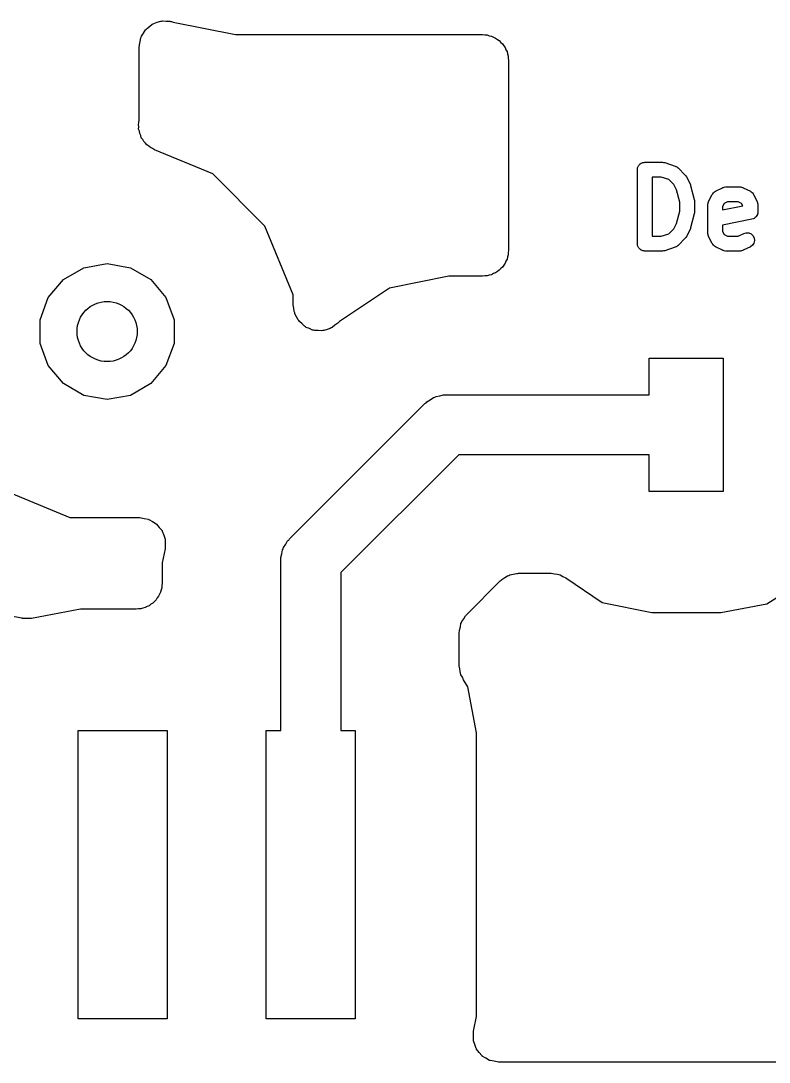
# Model space of a CAD drawing. Extents: x 91.5 to 189.2, y -113.2 to -60.7.
# Drawn here: x 103.47 to 108.52, y -94.78 to -87.74 of the extents above; entities that cross this region are included whole.
import ezdxf

# ---------------------------------------------------------------- set-up
doc = ezdxf.new("R2010")
doc.units = 0
doc.header["$MEASUREMENT"] = 0
doc.layers.add('BLACK', color=7, linetype='CONTINUOUS')

msp = doc.modelspace()

# ---------------------------------------------------------------- linework, layer by layer
at = {"layer": 'Black'}
for p, q in [((104.389, -87.7506), (104.413, -87.7421)), ((104.413, -87.7421), (104.418, -87.7421)), ((104.418, -87.7421), (104.424, -87.7405)), ((104.424, -87.7405), (104.449, -87.7421)), ((104.449, -87.7421), (104.474, -87.7421)), ((104.474, -87.7421), (104.479, -87.7441)), ((104.296, -87.8236), (104.309, -87.802)), ((104.309, -87.802), (104.313, -87.7983)), ((104.313, -87.7983), (104.316, -87.7936)), ((104.316, -87.7936), (104.336, -87.7789)), ((104.336, -87.7789), (104.355, -87.7629)), ((104.355, -87.7629), (104.361, -87.7609)), ((104.361, -87.7609), (104.365, -87.7575)), ((104.365, -87.7575), (104.389, -87.7506)), ((104.479, -87.7441), (104.485, -87.7445)), ((104.485, -87.7445), (104.496, -87.7493)), ((104.496, -87.7493), (104.917, -87.8332)), ((104.268, -87.9035), (104.274, -87.8793)), ((104.274, -87.8793), (104.278, -87.8548)), ((104.278, -87.8548), (104.281, -87.8498)), ((104.281, -87.8498), (104.282, -87.8443)), ((104.282, -87.8443), (104.296, -87.8236)), ((104.917, -87.8332), (106.585, -87.8332)), ((106.585, -87.8332), (106.601, -87.8359)), ((106.601, -87.8359), (106.616, -87.8359)), ((106.616, -87.8359), (106.63, -87.8411)), ((106.63, -87.8411), (106.645, -87.8438)), ((106.645, -87.8438), (106.659, -87.8515)), ((106.659, -87.8515), (106.673, -87.8567)), ((106.673, -87.8567), (106.685, -87.8666)), ((106.685, -87.8666), (106.698, -87.8743)), ((106.698, -87.8743), (106.708, -87.886)), ((104.267, -87.9148), (104.268, -87.9092)), ((104.267, -88.4081), (104.267, -87.9148)), ((104.268, -87.9092), (104.268, -87.9035)), ((106.708, -87.886), (106.72, -87.8959)), ((106.72, -87.8959), (106.728, -87.9092)), ((106.728, -87.9092), (106.737, -87.9209)), ((106.737, -87.9209), (106.743, -87.9354)), ((106.743, -87.9354), (106.75, -87.9487)), ((106.75, -87.9487), (106.753, -87.9638)), ((106.753, -87.9638), (106.758, -87.9782)), ((106.758, -87.9782), (106.758, -87.9936)), ((106.758, -87.9936), (106.761, -88.0087)), ((106.761, -88.0087), (106.761, -89.2913)), ((104.262, -88.4416), (104.265, -88.4266)), ((104.264, -88.4568), (104.262, -88.4416)), ((104.265, -88.4266), (104.266, -88.4113)), ((104.266, -88.4113), (104.267, -88.4081)), ((104.263, -88.4721), (104.264, -88.4568)), ((104.268, -88.4868), (104.263, -88.4721)), ((104.27, -88.502), (104.268, -88.4868)), ((104.277, -88.5156), (104.27, -88.502)), ((104.281, -88.5303), (104.277, -88.5156)), ((104.291, -88.5425), (104.281, -88.5303)), ((104.298, -88.5561), (104.291, -88.5425)), ((104.309, -88.5665), (104.298, -88.5561)), ((104.318, -88.5787), (104.309, -88.5665)), ((104.331, -88.5869), (104.318, -88.5787)), ((104.343, -88.5973), (104.331, -88.5869)), ((104.357, -88.6032), (104.343, -88.5973)), ((104.37, -88.6115), (104.357, -88.6032)), ((104.763, -88.7748), (104.37, -88.6115)), ((107.633, -88.7291), (107.635, -88.7253)), ((107.635, -88.7253), (107.637, -88.7212)), ((107.637, -88.7212), (107.64, -88.7178)), ((107.64, -88.7178), (107.642, -88.7141)), ((107.642, -88.7141), (107.645, -88.7112)), ((107.645, -88.7112), (107.648, -88.7079)), ((107.648, -88.7079), (107.652, -88.7057)), ((107.652, -88.7057), (107.655, -88.7029)), ((107.655, -88.7029), (107.659, -88.7014)), ((107.659, -88.7014), (107.663, -88.6992)), ((107.663, -88.6992), (107.667, -88.6984)), ((107.667, -88.6984), (107.671, -88.697)), ((107.671, -88.697), (107.676, -88.697)), ((107.676, -88.697), (107.68, -88.6962)), ((107.68, -88.6962), (107.799, -88.6962)), ((107.799, -88.6962), (107.807, -88.6976)), ((107.807, -88.6976), (107.815, -88.6988)), ((107.815, -88.6988), (107.886, -88.7226)), ((107.886, -88.7226), (107.889, -88.7239)), ((107.889, -88.7239), (107.892, -88.7247)), ((107.892, -88.7247), (107.896, -88.728)), ((105.116, -89.1288), (104.763, -88.7748)), ((107.63, -88.7462), (107.631, -88.7419)), ((107.63, -89.2462), (107.63, -88.7462)), ((107.631, -88.7375), (107.632, -88.7334)), ((107.631, -88.7419), (107.631, -88.7375)), ((107.632, -88.7334), (107.633, -88.7291)), ((107.73, -88.7962), (107.73, -89.1962)), ((107.791, -88.7962), (107.73, -88.7962)), ((107.843, -88.8137), (107.791, -88.7962)), ((107.896, -88.728), (107.902, -88.7308)), ((107.902, -88.7308), (107.903, -88.733)), ((107.903, -88.733), (107.906, -88.7346)), ((107.906, -88.7346), (107.953, -88.7823)), ((107.953, -88.7823), (107.958, -88.7888)), ((107.958, -88.7888), (107.963, -88.7953)), ((107.963, -88.7953), (107.987, -88.8429)), ((107.877, -88.8472), (107.843, -88.8137)), ((107.895, -88.8827), (107.877, -88.8472)), ((107.987, -88.8429), (107.988, -88.8481)), ((107.988, -88.8481), (107.99, -88.8531)), ((107.99, -88.8531), (108.014, -88.9483)), ((108.158, -88.8919), (108.205, -88.8681)), ((108.205, -88.8681), (108.208, -88.8673)), ((108.208, -88.8673), (108.211, -88.8659)), ((108.211, -88.8659), (108.216, -88.8649)), ((108.216, -88.8649), (108.222, -88.8632)), ((108.222, -88.8632), (108.225, -88.8634)), ((108.225, -88.8634), (108.228, -88.8629)), ((108.228, -88.8629), (108.323, -88.8629)), ((108.323, -88.8629), (108.326, -88.8634)), ((108.326, -88.8634), (108.329, -88.8632)), ((108.329, -88.8632), (108.334, -88.8649)), ((108.334, -88.8649), (108.34, -88.8659)), ((108.34, -88.8659), (108.342, -88.8673)), ((108.342, -88.8673), (108.345, -88.8681)), ((108.345, -88.8681), (108.393, -88.8919)), ((107.916, -88.9666), (107.895, -88.8827)), ((108.111, -88.9619), (108.135, -88.9143)), ((108.135, -88.9143), (108.14, -88.9084)), ((108.14, -88.9084), (108.144, -88.9023)), ((108.144, -88.9023), (108.145, -88.9015)), ((108.145, -88.9015), (108.146, -88.9004)), ((108.146, -88.9004), (108.152, -88.8963)), ((108.152, -88.8963), (108.158, -88.8919)), ((108.393, -88.8919), (108.399, -88.8963)), ((108.399, -88.8963), (108.405, -88.9004)), ((108.405, -88.9004), (108.406, -88.9015)), ((108.406, -88.9015), (108.407, -88.9023)), ((108.407, -88.9023), (108.411, -88.9084)), ((108.411, -88.9084), (108.415, -88.9143)), ((108.415, -88.9143), (108.439, -88.9619)), ((107.916, -89.0258), (107.916, -88.9666)), ((108.014, -88.9483), (108.015, -88.9545)), ((108.015, -88.9545), (108.016, -88.9605)), ((108.016, -88.9605), (108.016, -89.0319)), ((108.106, -88.9843), (108.107, -88.9814)), ((108.106, -89.1748), (108.106, -88.9843)), ((108.107, -88.9786), (108.108, -88.973)), ((108.107, -88.9814), (108.107, -88.9786)), ((108.108, -88.973), (108.109, -88.9672)), ((108.109, -88.9672), (108.111, -88.9647)), ((108.111, -88.9647), (108.111, -88.9619)), ((108.217, -88.9739), (108.206, -88.9961)), ((108.206, -89.0185), (108.342, -88.9914)), ((108.206, -88.9961), (108.206, -89.0185)), ((108.239, -88.9629), (108.217, -88.9739)), ((108.311, -88.9629), (108.239, -88.9629)), ((108.333, -88.9739), (108.311, -88.9629)), ((108.342, -88.9914), (108.333, -88.9739)), ((108.439, -88.9619), (108.44, -88.9647)), ((108.44, -88.9647), (108.441, -88.9672)), ((108.441, -88.9672), (108.442, -88.973)), ((108.442, -88.973), (108.444, -88.9786)), ((108.444, -88.9786), (108.444, -88.9814)), ((108.444, -88.9814), (108.444, -88.9843)), ((108.444, -88.9843), (108.444, -89.0319)), ((107.895, -89.1097), (107.916, -89.0258)), ((108.014, -89.044), (107.99, -89.1393)), ((108.015, -89.0379), (108.014, -89.044)), ((108.016, -89.0319), (108.015, -89.0379)), ((108.412, -89.078), (108.404, -89.0809)), ((108.419, -89.0752), (108.412, -89.078)), ((108.42, -89.0748), (108.419, -89.0752)), ((108.426, -89.0693), (108.42, -89.0746)), ((108.42, -89.0746), (108.42, -89.0748)), ((108.433, -89.064), (108.426, -89.0693)), ((108.437, -89.0561), (108.433, -89.0632)), ((108.433, -89.0632), (108.433, -89.0635)), ((108.433, -89.0635), (108.433, -89.064)), ((108.441, -89.049), (108.437, -89.0561)), ((108.442, -89.0479), (108.441, -89.0484)), ((108.441, -89.0484), (108.441, -89.049)), ((108.443, -89.0399), (108.442, -89.0479)), ((108.444, -89.0319), (108.443, -89.0399)), ((105.307, -89.591), (105.116, -89.1288)), ((107.843, -89.1787), (107.877, -89.1451)), ((107.877, -89.1451), (107.895, -89.1097)), ((107.987, -89.1495), (107.963, -89.1971)), ((107.988, -89.1443), (107.987, -89.1495)), ((107.99, -89.1393), (107.988, -89.1443)), ((108.404, -89.0809), (108.206, -89.1205)), ((108.206, -89.1205), (108.206, -89.163)), ((107.73, -89.1962), (107.791, -89.1962)), ((107.791, -89.1962), (107.843, -89.1787)), ((107.953, -89.2101), (107.906, -89.2577)), ((107.958, -89.2035), (107.953, -89.2101)), ((107.963, -89.1971), (107.958, -89.2035)), ((108.107, -89.1776), (108.106, -89.1748)), ((108.107, -89.1805), (108.107, -89.1776)), ((108.108, -89.1861), (108.107, -89.1805)), ((108.109, -89.1919), (108.108, -89.1861)), ((108.111, -89.1944), (108.109, -89.1919)), ((108.111, -89.1971), (108.111, -89.1944)), ((108.135, -89.2447), (108.111, -89.1971)), ((108.206, -89.163), (108.217, -89.1851)), ((108.217, -89.1851), (108.239, -89.1962)), ((108.239, -89.1962), (108.311, -89.1962)), ((108.311, -89.1962), (108.348, -89.1777)), ((108.348, -89.1777), (108.365, -89.1727)), ((108.365, -89.1727), (108.382, -89.1737)), ((108.382, -89.1737), (108.398, -89.1807)), ((108.398, -89.1807), (108.411, -89.1926)), ((108.411, -89.1926), (108.418, -89.2081)), ((108.418, -89.2081), (108.42, -89.2254)), ((107.631, -89.2505), (107.63, -89.2462)), ((107.631, -89.2549), (107.631, -89.2505)), ((107.632, -89.259), (107.631, -89.2549)), ((107.633, -89.2633), (107.632, -89.259)), ((107.635, -89.2671), (107.633, -89.2633)), ((107.637, -89.2712), (107.635, -89.2671)), ((107.64, -89.2745), (107.637, -89.2712)), ((107.642, -89.2783), (107.64, -89.2745)), ((107.645, -89.2811), (107.642, -89.2783)), ((107.648, -89.2845), (107.645, -89.2811)), ((107.652, -89.2867), (107.648, -89.2845)), ((107.655, -89.2895), (107.652, -89.2867)), ((107.659, -89.291), (107.655, -89.2895)), ((107.886, -89.2698), (107.815, -89.2936)), ((107.889, -89.2684), (107.886, -89.2698)), ((107.892, -89.2677), (107.889, -89.2684)), ((107.896, -89.2643), (107.892, -89.2677)), ((107.902, -89.2615), (107.896, -89.2643)), ((107.903, -89.2594), (107.902, -89.2615)), ((107.906, -89.2577), (107.903, -89.2594)), ((108.14, -89.2506), (108.135, -89.2447)), ((108.144, -89.2568), (108.14, -89.2506)), ((108.145, -89.2576), (108.144, -89.2568)), ((108.146, -89.2587), (108.145, -89.2576)), ((108.152, -89.2627), (108.146, -89.2587)), ((108.158, -89.2671), (108.152, -89.2627)), ((108.205, -89.2909), (108.158, -89.2671)), ((108.393, -89.2671), (108.345, -89.2909)), ((108.407, -89.2568), (108.393, -89.2671)), ((108.416, -89.2423), (108.407, -89.2568)), ((108.42, -89.2254), (108.416, -89.2423)), ((106.75, -89.3513), (106.743, -89.3646)), ((106.753, -89.3362), (106.75, -89.3513)), ((106.758, -89.3218), (106.753, -89.3362)), ((106.761, -89.2913), (106.758, -89.3064)), ((106.758, -89.3064), (106.758, -89.3218)), ((107.663, -89.2932), (107.659, -89.291)), ((107.667, -89.2939), (107.663, -89.2932)), ((107.671, -89.2954), (107.667, -89.2939)), ((107.676, -89.2954), (107.671, -89.2954)), ((107.68, -89.2962), (107.676, -89.2954)), ((107.799, -89.2962), (107.68, -89.2962)), ((107.807, -89.2948), (107.799, -89.2962)), ((107.815, -89.2936), (107.807, -89.2948)), ((108.208, -89.2917), (108.205, -89.2909)), ((108.211, -89.2932), (108.208, -89.2917)), ((108.216, -89.2942), (108.211, -89.2932)), ((108.222, -89.2959), (108.216, -89.2942)), ((108.225, -89.2957), (108.222, -89.2959)), ((108.228, -89.2962), (108.225, -89.2957)), ((108.323, -89.2962), (108.228, -89.2962)), ((108.326, -89.2957), (108.323, -89.2962)), ((108.329, -89.2959), (108.326, -89.2957)), ((108.334, -89.2942), (108.329, -89.2959)), ((108.34, -89.2932), (108.334, -89.2942)), ((108.342, -89.2917), (108.34, -89.2932)), ((108.345, -89.2909), (108.342, -89.2917)), ((103.755, -89.4884), (103.893, -89.4087)), ((103.893, -89.4087), (104.05, -89.3811)), ((104.05, -89.3811), (104.207, -89.4087)), ((104.207, -89.4087), (104.345, -89.4884)), ((106.698, -89.4257), (106.685, -89.4334)), ((106.708, -89.414), (106.698, -89.4257)), ((106.72, -89.4041), (106.708, -89.414)), ((106.728, -89.3908), (106.72, -89.4041)), ((106.737, -89.379), (106.728, -89.3908)), ((106.743, -89.3646), (106.737, -89.379)), ((103.653, -89.6105), (103.755, -89.4884)), ((104.345, -89.4884), (104.447, -89.6105)), ((106.357, -89.4668), (105.957, -89.5463)), ((106.585, -89.4668), (106.357, -89.4668)), ((106.601, -89.4641), (106.585, -89.4668)), ((106.616, -89.4641), (106.601, -89.4641)), ((106.63, -89.4589), (106.616, -89.4641)), ((106.645, -89.4562), (106.63, -89.4589)), ((106.659, -89.4485), (106.645, -89.4562)), ((106.673, -89.4433), (106.659, -89.4485)), ((106.685, -89.4334), (106.673, -89.4433)), ((105.957, -89.5463), (105.618, -89.7729)), ((103.598, -89.7603), (103.653, -89.6105)), ((104.447, -89.6105), (104.502, -89.7603)), ((105.307, -89.6601), (105.307, -89.591)), ((105.311, -89.6827), (105.307, -89.6601)), ((105.313, -89.7056), (105.311, -89.6827)), ((105.317, -89.7126), (105.313, -89.7056)), ((105.318, -89.7201), (105.317, -89.7126)), ((103.598, -89.9197), (103.598, -89.7603)), ((104.502, -89.7603), (104.502, -89.9197)), ((105.329, -89.74), (105.318, -89.7201)), ((105.339, -89.7609), (105.329, -89.74)), ((105.345, -89.7663), (105.339, -89.7609)), ((105.348, -89.7729), (105.345, -89.7663)), ((105.366, -89.7877), (105.348, -89.7729)), ((105.618, -89.7729), (105.607, -89.7843)), ((105.382, -89.804), (105.366, -89.7877)), ((105.389, -89.8072), (105.382, -89.804)), ((105.395, -89.8121), (105.389, -89.8072)), ((105.417, -89.82), (105.395, -89.8121)), ((105.437, -89.8297), (105.417, -89.82)), ((105.445, -89.8304), (105.437, -89.8297)), ((105.452, -89.833), (105.445, -89.8304)), ((105.475, -89.833), (105.452, -89.833)), ((105.498, -89.835), (105.475, -89.833)), ((105.506, -89.8331), (105.498, -89.835)), ((105.513, -89.8331), (105.506, -89.8331)), ((105.535, -89.8252), (105.513, -89.8331)), ((105.557, -89.8193), (105.535, -89.8252)), ((105.563, -89.8149), (105.557, -89.8193)), ((105.57, -89.8123), (105.563, -89.8149)), ((105.588, -89.7975), (105.57, -89.8123)), ((105.607, -89.7843), (105.588, -89.7975)), ((103.653, -90.0695), (103.598, -89.9197)), ((104.502, -89.9197), (104.447, -90.0695)), ((107.71, -90.2668), (107.71, -90.02)), ((107.71, -90.02), (108.21, -90.02)), ((108.21, -90.02), (108.21, -90.92)), ((103.755, -90.1916), (103.653, -90.0695)), ((104.447, -90.0695), (104.345, -90.1916)), ((103.893, -90.2713), (103.755, -90.1916)), ((104.345, -90.1916), (104.207, -90.2713)), ((104.05, -90.2989), (103.893, -90.2713)), ((104.207, -90.2713), (104.05, -90.2989)), ((106.271, -90.2791), (106.297, -90.2744)), ((106.297, -90.2744), (106.322, -90.2676)), ((106.322, -90.2676), (106.331, -90.2684)), ((106.331, -90.2684), (106.34, -90.2668)), ((106.34, -90.2668), (107.71, -90.2668)), ((105.281, -91.2413), (106.196, -90.3263)), ((106.196, -90.3263), (106.204, -90.3212)), ((106.204, -90.3212), (106.209, -90.3143)), ((106.209, -90.3143), (106.232, -90.3011)), ((106.232, -90.3011), (106.254, -90.2858)), ((106.254, -90.2858), (106.263, -90.2835)), ((106.263, -90.2835), (106.271, -90.2791)), ((106.424, -90.6732), (105.628, -91.4692)), ((107.71, -90.6732), (106.424, -90.6732)), ((107.71, -90.92), (107.71, -90.6732)), ((103.337, -90.9052), (103.799, -91.097)), ((108.21, -90.92), (107.71, -90.92)), ((103.799, -91.097), (104.269, -91.0974)), ((104.269, -91.0974), (104.271, -91.0977)), ((104.271, -91.0977), (104.272, -91.0974)), ((104.272, -91.0974), (104.301, -91.103)), ((104.301, -91.103), (104.329, -91.108)), ((104.329, -91.108), (104.33, -91.109)), ((104.33, -91.109), (104.332, -91.1093)), ((104.332, -91.1093), (104.357, -91.1242)), ((104.357, -91.1242), (104.382, -91.1385)), ((104.382, -91.1385), (104.383, -91.14)), ((104.383, -91.14), (104.384, -91.1409)), ((104.384, -91.1409), (104.402, -91.1633)), ((104.402, -91.1633), (104.421, -91.1853)), ((104.421, -91.1853), (104.421, -91.187)), ((104.421, -91.187), (104.422, -91.1885)), ((104.422, -91.1885), (104.432, -91.2157)), ((104.432, -91.2157), (104.441, -91.2426)), ((104.441, -91.2426), (104.441, -91.2444)), ((104.441, -91.2444), (104.442, -91.2462)), ((104.442, -91.2462), (104.441, -91.2749)), ((105.256, -91.2774), (105.269, -91.2544)), ((105.269, -91.2544), (105.276, -91.2486)), ((105.276, -91.2486), (105.281, -91.2413)), ((104.441, -91.3071), (104.422, -91.4023)), ((104.441, -91.2749), (104.441, -91.3035)), ((104.441, -91.3035), (104.441, -91.3053)), ((104.441, -91.3053), (104.441, -91.3071)), ((105.229, -91.3417), (105.234, -91.3155)), ((105.234, -91.3155), (105.239, -91.3078)), ((105.239, -91.3078), (105.241, -91.2991)), ((105.241, -91.2991), (105.256, -91.2774)), ((105.222, -91.385), (105.223, -91.3762)), ((105.222, -92.535), (105.222, -91.385)), ((105.223, -91.3673), (105.229, -91.3417)), ((105.223, -91.3762), (105.223, -91.3673)), ((104.422, -91.4023), (104.422, -91.5404)), ((105.628, -91.4692), (105.628, -92.535)), ((104.422, -91.5404), (104.419, -91.5555)), ((106.48, -91.7491), (106.704, -91.5246)), ((106.704, -91.5246), (106.71, -91.5202)), ((106.71, -91.5202), (106.715, -91.5143)), ((106.715, -91.5143), (106.735, -91.5028)), ((106.735, -91.5028), (106.754, -91.4896)), ((106.754, -91.4896), (106.762, -91.4876)), ((106.762, -91.4876), (106.768, -91.4838)), ((106.768, -91.4838), (106.791, -91.4798)), ((106.791, -91.4798), (106.813, -91.4739)), ((106.813, -91.4739), (106.821, -91.4745)), ((106.821, -91.4745), (106.828, -91.4732)), ((106.828, -91.4732), (107.049, -91.4732)), ((107.049, -91.4732), (107.07, -91.477)), ((107.07, -91.477), (107.092, -91.4787)), ((107.092, -91.4787), (107.1, -91.4823)), ((107.1, -91.4823), (107.109, -91.4838)), ((107.109, -91.4838), (107.128, -91.4948)), ((107.128, -91.4948), (107.148, -91.5038)), ((107.148, -91.5038), (107.393, -91.6713)), ((104.411, -91.6004), (104.404, -91.6137)), ((104.414, -91.5853), (104.411, -91.6004)), ((104.419, -91.5709), (104.414, -91.5853)), ((104.419, -91.5555), (104.419, -91.5709)), ((108.505, -91.6805), (108.614, -91.6106)), ((104.346, -91.6825), (104.334, -91.6924)), ((104.359, -91.6748), (104.346, -91.6825)), ((104.369, -91.6631), (104.359, -91.6748)), ((104.381, -91.6532), (104.369, -91.6631)), ((104.388, -91.6399), (104.381, -91.6532)), ((104.398, -91.6281), (104.388, -91.6399)), ((104.404, -91.6137), (104.398, -91.6281)), ((107.393, -91.6713), (107.728, -91.7391)), ((108.194, -91.7391), (108.505, -91.6805)), ((103.473, -91.7777), (103.167, -91.7159)), ((103.871, -91.7159), (103.54, -91.7782)), ((104.246, -91.7159), (103.871, -91.7159)), ((104.261, -91.7132), (104.246, -91.7159)), ((104.277, -91.7132), (104.261, -91.7132)), ((104.291, -91.708), (104.277, -91.7132)), ((104.306, -91.7053), (104.291, -91.708)), ((104.32, -91.6976), (104.306, -91.7053)), ((104.334, -91.6924), (104.32, -91.6976)), ((106.475, -91.7555), (106.48, -91.7491)), ((107.728, -91.7391), (108.194, -91.7391)), ((103.476, -91.7778), (103.473, -91.7777)), ((103.479, -91.7789), (103.476, -91.7778)), ((103.507, -91.7786), (103.479, -91.7789)), ((103.534, -91.7793), (103.507, -91.7786)), ((103.537, -91.7782), (103.534, -91.7793)), ((103.54, -91.7782), (103.537, -91.7782)), ((106.435, -91.8358), (106.439, -91.8132)), ((106.439, -91.8132), (106.443, -91.8065)), ((106.443, -91.8065), (106.445, -91.7991)), ((106.445, -91.7991), (106.458, -91.7803)), ((106.458, -91.7803), (106.469, -91.7604)), ((106.469, -91.7604), (106.475, -91.7555)), ((106.428, -91.8732), (106.43, -91.8656)), ((106.428, -92.0991), (106.428, -91.8732)), ((106.429, -91.8579), (106.435, -91.8358)), ((106.43, -91.8656), (106.429, -91.8579)), ((106.432, -92.1183), (106.428, -92.0991)), ((106.433, -92.1378), (106.432, -92.1183)), ((106.437, -92.1481), (106.433, -92.1378)), ((106.439, -92.1591), (106.437, -92.1481)), ((106.449, -92.176), (106.439, -92.1591)), ((106.456, -92.194), (106.449, -92.176)), ((106.485, -92.2396), (106.456, -92.194)), ((106.544, -92.5514), (106.485, -92.2396)), ((103.855, -94.485), (103.855, -92.535)), ((103.855, -92.535), (104.455, -92.535)), ((104.455, -92.535), (104.455, -94.485)), ((105.125, -94.485), (105.125, -92.535)), ((105.125, -92.535), (105.222, -92.535)), ((105.628, -92.535), (105.725, -92.535)), ((105.725, -92.535), (105.725, -94.485)), ((106.544, -94.4674), (106.544, -92.5514)), ((104.455, -94.485), (103.855, -94.485)), ((105.725, -94.485), (105.125, -94.485)), ((106.524, -94.5665), (106.544, -94.4674)), ((106.524, -94.5687), (106.524, -94.5665)), ((106.523, -94.5708), (106.524, -94.5687)), ((106.523, -94.5991), (106.523, -94.5708)), ((106.523, -94.6274), (106.523, -94.5991)), ((106.523, -94.6295), (106.523, -94.6274)), ((106.523, -94.6318), (106.523, -94.6295)), ((106.533, -94.6583), (106.523, -94.6318)), ((106.542, -94.6852), (106.533, -94.6583)), ((106.543, -94.6869), (106.542, -94.6852)), ((106.544, -94.689), (106.543, -94.6869)), ((106.562, -94.7107), (106.544, -94.689)), ((106.58, -94.7328), (106.562, -94.7107)), ((106.582, -94.734), (106.58, -94.7328)), ((106.583, -94.7357), (106.582, -94.734)), ((106.608, -94.7499), (106.583, -94.7357)), ((106.632, -94.7646), (106.608, -94.7499)), ((106.634, -94.7651), (106.632, -94.7646)), ((106.636, -94.7662), (106.634, -94.7651)), ((106.664, -94.7711), (106.636, -94.7662)), ((106.692, -94.7767), (106.664, -94.7711)), ((106.694, -94.7764), (106.692, -94.7767)), ((106.696, -94.7768), (106.694, -94.7764)), ((110.793, -94.7768), (106.696, -94.7768))]:
    msp.add_line(p, q, dxfattribs=at)
msp.add_circle((104.05, -89.84), 0.2032, dxfattribs=at)

doc.saveas('drawing.dxf')
